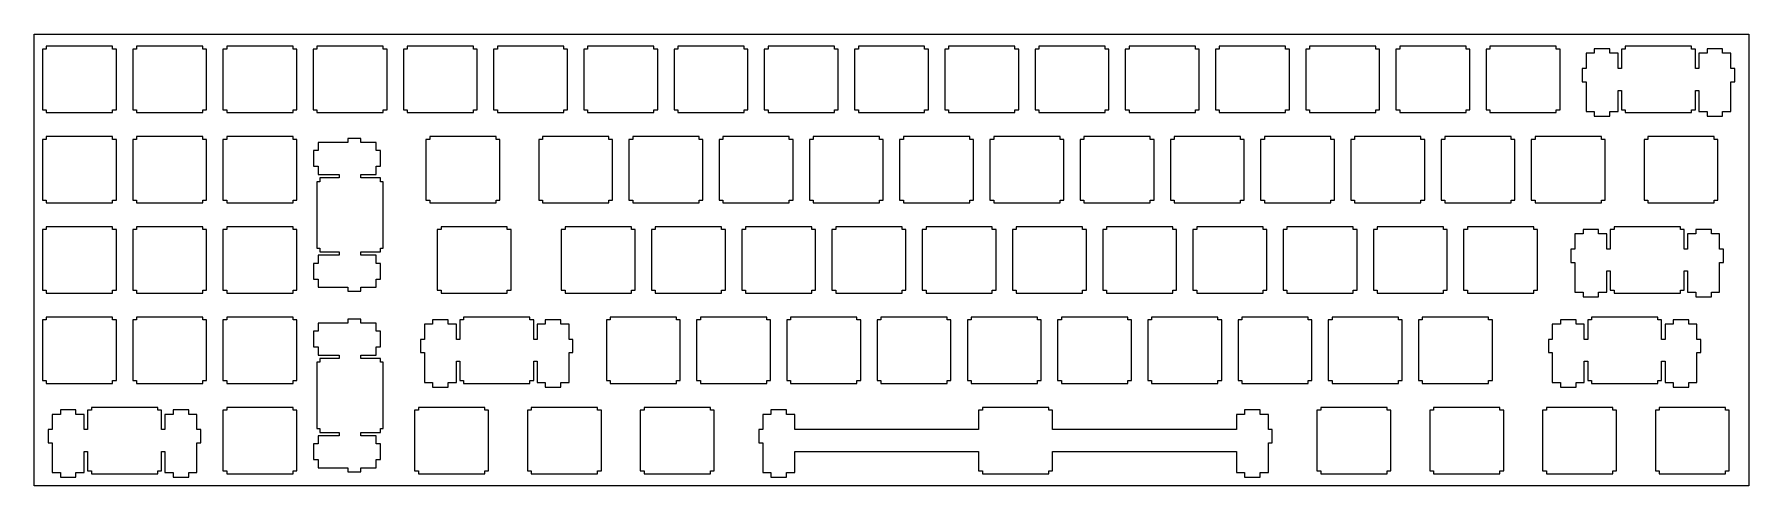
# Model space of a CAD drawing. Extents: x 0 to 362, y 0 to 96.
import ezdxf

# ---------------------------------------------------------------- set-up
doc = ezdxf.new("R2010")
doc.units = 0
doc.layers.get('0').update_dxf_attribs({"linetype": 'CONTINUOUS'})

msp = doc.modelspace()

# ---------------------------------------------------------------- linework, layer by layer
at = {"color": 0}
for p, q in [((0.09508, 95.5075), (362.045, 95.5075)), ((0.09508, 0.25769), (0.09508, 95.5075)), ((362.045, 95.5075), (362.045, 0.25769)), ((2.61965, 92.3837), (1.81901, 92.3837)), ((1.81901, 92.3837), (1.81901, 79.5831)), ((2.61965, 92.9831), (2.61965, 92.3837)), ((16.6192, 92.9831), (2.61965, 92.9831)), ((16.6192, 92.3837), (16.6192, 92.9831)), ((17.4198, 92.3837), (16.6192, 92.3837)), ((17.4198, 79.5831), (17.4198, 92.3837)), ((21.6697, 92.3837), (20.869, 92.3837)), ((20.869, 92.3837), (20.869, 79.5831)), ((21.6697, 92.9831), (21.6697, 92.3837)), ((35.669, 92.9831), (21.6697, 92.9831)), ((35.669, 92.3837), (35.669, 92.9831)), ((36.4698, 92.3837), (35.669, 92.3837)), ((36.4698, 79.5831), (36.4698, 92.3837)), ((40.7197, 92.3837), (39.9189, 92.3837)), ((39.9189, 92.3837), (39.9189, 79.5831)), ((40.7197, 92.9831), (40.7197, 92.3837)), ((54.719, 92.9831), (40.7197, 92.9831)), ((54.719, 92.3837), (54.719, 92.9831)), ((55.5198, 92.3837), (54.719, 92.3837)), ((55.5198, 79.5831), (55.5198, 92.3837)), ((59.7697, 92.3837), (58.9689, 92.3837)), ((58.9689, 92.3837), (58.9689, 79.5831)), ((59.7697, 92.9831), (59.7697, 92.3837)), ((73.769, 92.9831), (59.7697, 92.9831)), ((73.769, 92.3837), (73.769, 92.9831)), ((74.5698, 92.3837), (73.769, 92.3837)), ((74.5698, 79.5831), (74.5698, 92.3837)), ((78.8197, 92.3837), (78.0189, 92.3837)), ((78.0189, 92.3837), (78.0189, 79.5831)), ((78.8197, 92.9831), (78.8197, 92.3837)), ((92.819, 92.9831), (78.8197, 92.9831)), ((92.819, 92.3837), (92.819, 92.9831)), ((93.6184, 92.3837), (92.819, 92.3837)), ((93.6184, 79.5831), (93.6184, 92.3837)), ((97.8683, 92.3837), (97.0689, 92.3837)), ((97.0689, 92.3837), (97.0689, 79.5831)), ((97.8683, 92.9831), (97.8683, 92.3837)), ((111.869, 92.9831), (97.8683, 92.9831)), ((111.869, 92.3837), (111.869, 92.9831)), ((112.668, 92.3837), (111.869, 92.3837)), ((112.668, 79.5831), (112.668, 92.3837)), ((116.918, 92.3837), (116.119, 92.3837)), ((116.119, 92.3837), (116.119, 79.5831)), ((116.918, 92.9831), (116.918, 92.3837)), ((130.919, 92.9831), (116.918, 92.9831)), ((130.919, 92.3837), (130.919, 92.9831)), ((131.72, 92.3837), (130.919, 92.3837)), ((131.72, 79.5831), (131.72, 92.3837)), ((135.97, 92.3837), (135.169, 92.3837)), ((135.169, 92.3837), (135.169, 79.5831)), ((135.97, 92.9831), (135.97, 92.3837)), ((149.969, 92.9831), (135.97, 92.9831)), ((149.969, 92.3837), (149.969, 92.9831)), ((150.77, 92.3837), (149.969, 92.3837)), ((150.77, 79.5831), (150.77, 92.3837)), ((155.02, 92.3837), (154.219, 92.3837)), ((154.219, 92.3837), (154.219, 79.5831)), ((155.02, 92.9831), (155.02, 92.3837)), ((169.019, 92.9831), (155.02, 92.9831)), ((169.019, 92.3837), (169.019, 92.9831)), ((169.82, 92.3837), (169.019, 92.3837)), ((169.82, 79.5831), (169.82, 92.3837)), ((174.07, 92.3837), (173.269, 92.3837)), ((173.269, 92.3837), (173.269, 79.5831)), ((174.07, 92.9831), (174.07, 92.3837)), ((188.069, 92.9831), (174.07, 92.9831)), ((188.069, 92.3837), (188.069, 92.9831)), ((188.87, 92.3837), (188.069, 92.3837)), ((188.87, 79.5831), (188.87, 92.3837)), ((193.12, 92.3837), (192.319, 92.3837)), ((192.319, 92.3837), (192.319, 79.5831)), ((193.12, 92.9831), (193.12, 92.3837)), ((207.119, 92.9831), (193.12, 92.9831)), ((207.119, 92.3837), (207.119, 92.9831)), ((207.92, 92.3837), (207.119, 92.3837)), ((207.92, 79.5831), (207.92, 92.3837)), ((212.17, 92.3837), (211.369, 92.3837)), ((211.369, 92.3837), (211.369, 79.5831)), ((212.17, 92.9831), (212.17, 92.3837)), ((226.169, 92.9831), (212.17, 92.9831)), ((226.169, 92.3837), (226.169, 92.9831)), ((226.97, 92.3837), (226.169, 92.3837)), ((226.97, 79.5831), (226.97, 92.3837)), ((231.22, 92.3837), (230.419, 92.3837)), ((230.419, 92.3837), (230.419, 79.5831)), ((231.22, 92.9831), (231.22, 92.3837)), ((245.219, 92.9831), (231.22, 92.9831)), ((245.219, 92.3837), (245.219, 92.9831)), ((246.02, 92.3837), (245.219, 92.3837)), ((246.02, 79.5831), (246.02, 92.3837)), ((250.27, 92.3837), (249.469, 92.3837)), ((249.469, 92.3837), (249.469, 79.5831)), ((250.27, 92.9831), (250.27, 92.3837)), ((264.269, 92.9831), (250.27, 92.9831)), ((264.269, 92.3837), (264.269, 92.9831)), ((265.07, 92.3837), (264.269, 92.3837)), ((265.07, 79.5831), (265.07, 92.3837)), ((269.32, 92.3837), (268.519, 92.3837)), ((268.519, 92.3837), (268.519, 79.5831)), ((269.32, 92.9831), (269.32, 92.3837)), ((283.319, 92.9831), (269.32, 92.9831)), ((283.319, 92.3837), (283.319, 92.9831)), ((284.12, 92.3837), (283.319, 92.3837)), ((284.12, 79.5831), (284.12, 92.3837)), ((288.37, 92.3837), (287.569, 92.3837)), ((287.569, 92.3837), (287.569, 79.5831)), ((288.37, 92.9831), (288.37, 92.3837)), ((302.369, 92.9831), (288.37, 92.9831)), ((302.369, 92.3837), (302.369, 92.9831)), ((303.17, 92.3837), (302.369, 92.3837)), ((303.17, 79.5831), (303.17, 92.3837)), ((307.42, 92.3837), (306.619, 92.3837)), ((306.619, 92.3837), (306.619, 79.5831)), ((307.42, 92.9831), (307.42, 92.3837)), ((321.419, 92.9831), (307.42, 92.9831)), ((321.419, 92.3837), (321.419, 92.9831)), ((322.22, 92.3837), (321.419, 92.3837)), ((322.22, 79.5831), (322.22, 92.3837)), ((329.445, 91.5127), (327.72, 91.5127)), ((327.72, 91.5127), (327.72, 88.2826)), ((332.744, 92.4348), (329.445, 92.4348)), ((329.445, 92.4348), (329.445, 91.5127)), ((332.744, 91.5127), (332.744, 92.4348)), ((334.469, 91.5127), (332.744, 91.5127)), ((334.469, 88.2826), (334.469, 91.5127)), ((335.995, 92.3837), (335.194, 92.3837)), ((335.194, 92.3837), (335.194, 88.2826)), ((335.995, 92.9831), (335.995, 92.3837)), ((349.994, 92.9831), (335.995, 92.9831)), ((349.994, 92.3837), (349.994, 92.9831)), ((350.795, 92.3837), (349.994, 92.3837)), ((350.795, 88.2826), (350.795, 92.3837)), ((353.243, 91.5127), (351.52, 91.5127)), ((351.52, 91.5127), (351.52, 88.2826)), ((356.545, 92.4348), (353.243, 92.4348)), ((353.243, 92.4348), (353.243, 91.5127)), ((356.545, 91.5127), (356.545, 92.4348)), ((358.271, 91.5127), (356.545, 91.5127)), ((358.271, 88.2826), (358.271, 91.5127)), ((327.72, 88.2826), (326.894, 88.2826)), ((326.894, 88.2826), (326.894, 85.4837)), ((335.194, 88.2826), (334.469, 88.2826)), ((351.52, 88.2826), (350.795, 88.2826)), ((359.096, 88.2826), (358.271, 88.2826)), ((359.096, 85.4837), (359.096, 88.2826)), ((326.894, 85.4837), (327.72, 85.4837)), ((327.72, 85.4837), (327.72, 79.2138)), ((334.469, 79.2138), (334.469, 83.6828)), ((334.469, 83.6828), (335.194, 83.6828)), ((335.194, 83.6828), (335.194, 79.5831)), ((350.795, 79.5831), (350.795, 83.6828)), ((350.795, 83.6828), (351.52, 83.6828)), ((351.52, 83.6828), (351.52, 79.2138)), ((358.271, 79.2138), (358.271, 85.4837)), ((358.271, 85.4837), (359.096, 85.4837)), ((1.81901, 79.5831), (2.61965, 79.5831)), ((2.61965, 79.5831), (2.61965, 78.9838)), ((2.61965, 78.9838), (16.6192, 78.9838)), ((16.6192, 78.9838), (16.6192, 79.5831)), ((16.6192, 79.5831), (17.4198, 79.5831)), ((20.869, 79.5831), (21.6697, 79.5831)), ((21.6697, 79.5831), (21.6697, 78.9838)), ((21.6697, 78.9838), (35.669, 78.9838)), ((35.669, 78.9838), (35.669, 79.5831)), ((35.669, 79.5831), (36.4698, 79.5831)), ((39.9189, 79.5831), (40.7197, 79.5831)), ((40.7197, 79.5831), (40.7197, 78.9838)), ((40.7197, 78.9838), (54.719, 78.9838)), ((54.719, 78.9838), (54.719, 79.5831)), ((54.719, 79.5831), (55.5198, 79.5831)), ((58.9689, 79.5831), (59.7697, 79.5831)), ((59.7697, 79.5831), (59.7697, 78.9838)), ((59.7697, 78.9838), (73.769, 78.9838)), ((73.769, 78.9838), (73.769, 79.5831)), ((73.769, 79.5831), (74.5698, 79.5831)), ((78.0189, 79.5831), (78.8197, 79.5831)), ((78.8197, 79.5831), (78.8197, 78.9838)), ((78.8197, 78.9838), (92.819, 78.9838)), ((92.819, 78.9838), (92.819, 79.5831)), ((92.819, 79.5831), (93.6184, 79.5831)), ((97.0689, 79.5831), (97.8683, 79.5831)), ((97.8683, 79.5831), (97.8683, 78.9838)), ((97.8683, 78.9838), (111.869, 78.9838)), ((111.869, 78.9838), (111.869, 79.5831)), ((111.869, 79.5831), (112.668, 79.5831)), ((116.119, 79.5831), (116.918, 79.5831)), ((116.918, 79.5831), (116.918, 78.9838)), ((116.918, 78.9838), (130.919, 78.9838)), ((130.919, 78.9838), (130.919, 79.5831)), ((130.919, 79.5831), (131.72, 79.5831)), ((135.169, 79.5831), (135.97, 79.5831)), ((135.97, 79.5831), (135.97, 78.9838)), ((135.97, 78.9838), (149.969, 78.9838)), ((149.969, 78.9838), (149.969, 79.5831)), ((149.969, 79.5831), (150.77, 79.5831)), ((154.219, 79.5831), (155.02, 79.5831)), ((155.02, 79.5831), (155.02, 78.9838)), ((155.02, 78.9838), (169.019, 78.9838)), ((169.019, 78.9838), (169.019, 79.5831)), ((169.019, 79.5831), (169.82, 79.5831)), ((173.269, 79.5831), (174.07, 79.5831)), ((174.07, 79.5831), (174.07, 78.9838)), ((174.07, 78.9838), (188.069, 78.9838)), ((188.069, 78.9838), (188.069, 79.5831)), ((188.069, 79.5831), (188.87, 79.5831)), ((192.319, 79.5831), (193.12, 79.5831)), ((193.12, 79.5831), (193.12, 78.9838)), ((193.12, 78.9838), (207.119, 78.9838)), ((207.119, 78.9838), (207.119, 79.5831)), ((207.119, 79.5831), (207.92, 79.5831)), ((211.369, 79.5831), (212.17, 79.5831)), ((212.17, 79.5831), (212.17, 78.9838)), ((212.17, 78.9838), (226.169, 78.9838)), ((226.169, 78.9838), (226.169, 79.5831)), ((226.169, 79.5831), (226.97, 79.5831)), ((230.419, 79.5831), (231.22, 79.5831)), ((231.22, 79.5831), (231.22, 78.9838)), ((231.22, 78.9838), (245.219, 78.9838)), ((245.219, 78.9838), (245.219, 79.5831)), ((245.219, 79.5831), (246.02, 79.5831)), ((249.469, 79.5831), (250.27, 79.5831)), ((250.27, 79.5831), (250.27, 78.9838)), ((250.27, 78.9838), (264.269, 78.9838)), ((264.269, 78.9838), (264.269, 79.5831)), ((264.269, 79.5831), (265.07, 79.5831)), ((268.519, 79.5831), (269.32, 79.5831)), ((269.32, 79.5831), (269.32, 78.9838)), ((269.32, 78.9838), (283.319, 78.9838)), ((283.319, 78.9838), (283.319, 79.5831)), ((283.319, 79.5831), (284.12, 79.5831)), ((287.569, 79.5831), (288.37, 79.5831)), ((288.37, 79.5831), (288.37, 78.9838)), ((288.37, 78.9838), (302.369, 78.9838)), ((302.369, 78.9838), (302.369, 79.5831)), ((302.369, 79.5831), (303.17, 79.5831)), ((306.619, 79.5831), (307.42, 79.5831)), ((307.42, 79.5831), (307.42, 78.9838)), ((307.42, 78.9838), (321.419, 78.9838)), ((321.419, 78.9838), (321.419, 79.5831)), ((321.419, 79.5831), (322.22, 79.5831)), ((327.72, 79.2138), (329.445, 79.2138)), ((329.445, 79.2138), (329.445, 78.2327)), ((329.445, 78.2327), (332.744, 78.2327)), ((332.744, 78.2327), (332.744, 79.2138)), ((332.744, 79.2138), (334.469, 79.2138)), ((335.194, 79.5831), (335.995, 79.5831)), ((335.995, 79.5831), (335.995, 78.9838)), ((335.995, 78.9838), (349.994, 78.9838)), ((349.994, 78.9838), (349.994, 79.5831)), ((349.994, 79.5831), (350.795, 79.5831)), ((351.52, 79.2138), (353.243, 79.2138)), ((353.243, 79.2138), (353.243, 78.2327)), ((353.243, 78.2327), (356.545, 78.2327)), ((356.545, 78.2327), (356.545, 79.2138)), ((356.545, 79.2138), (358.271, 79.2138)), ((2.61965, 73.3337), (1.81901, 73.3337)), ((1.81901, 73.3337), (1.81901, 60.5331)), ((2.61965, 73.9331), (2.61965, 73.3337)), ((16.6192, 73.9331), (2.61965, 73.9331)), ((16.6192, 73.3337), (16.6192, 73.9331)), ((17.4198, 73.3337), (16.6192, 73.3337)), ((17.4198, 60.5331), (17.4198, 73.3337)), ((21.6697, 73.3337), (20.869, 73.3337)), ((20.869, 73.3337), (20.869, 60.5331)), ((21.6697, 73.9331), (21.6697, 73.3337)), ((35.669, 73.9331), (21.6697, 73.9331)), ((35.669, 73.3337), (35.669, 73.9331)), ((36.4698, 73.3337), (35.669, 73.3337)), ((36.4698, 60.5331), (36.4698, 73.3337)), ((40.7197, 73.3337), (39.9189, 73.3337)), ((39.9189, 73.3337), (39.9189, 60.5331)), ((40.7197, 73.9331), (40.7197, 73.3337)), ((54.719, 73.9331), (40.7197, 73.9331)), ((54.719, 73.3337), (54.719, 73.9331)), ((55.5198, 73.3337), (54.719, 73.3337)), ((55.5198, 60.5331), (55.5198, 73.3337)), ((66.27, 72.6832), (59.9997, 72.6832)), ((59.9997, 72.6832), (59.9997, 70.9581)), ((66.27, 73.5087), (66.27, 72.6832)), ((69.07, 73.5087), (66.27, 73.5087)), ((69.07, 72.6832), (69.07, 73.5087)), ((72.3, 72.6832), (69.07, 72.6832)), ((72.3, 70.9581), (72.3, 72.6832)), ((83.5822, 73.3337), (82.7814, 73.3337)), ((82.7814, 73.3337), (82.7814, 60.5331)), ((83.5822, 73.9331), (83.5822, 73.3337)), ((97.5815, 73.9331), (83.5822, 73.9331)), ((97.5815, 73.3337), (97.5815, 73.9331)), ((98.3809, 73.3337), (97.5815, 73.3337)), ((98.3809, 60.5331), (98.3809, 73.3337)), ((107.395, 73.3337), (106.594, 73.3337)), ((106.594, 73.3337), (106.594, 60.5331)), ((107.395, 73.9331), (107.395, 73.3337)), ((121.394, 73.9331), (107.395, 73.9331)), ((121.394, 73.3337), (121.394, 73.9331)), ((122.195, 73.3337), (121.394, 73.3337)), ((122.195, 60.5331), (122.195, 73.3337)), ((126.445, 73.3337), (125.644, 73.3337)), ((125.644, 73.3337), (125.644, 60.5331)), ((126.445, 73.9331), (126.445, 73.3337)), ((140.444, 73.9331), (126.445, 73.9331)), ((140.444, 73.3337), (140.444, 73.9331)), ((141.245, 73.3337), (140.444, 73.3337)), ((141.245, 60.5331), (141.245, 73.3337)), ((145.495, 73.3337), (144.694, 73.3337)), ((144.694, 73.3337), (144.694, 60.5331)), ((145.495, 73.9331), (145.495, 73.3337)), ((159.494, 73.9331), (145.495, 73.9331)), ((159.494, 73.3337), (159.494, 73.9331)), ((160.295, 73.3337), (159.494, 73.3337)), ((160.295, 60.5331), (160.295, 73.3337)), ((164.545, 73.3337), (163.744, 73.3337)), ((163.744, 73.3337), (163.744, 60.5331)), ((164.545, 73.9331), (164.545, 73.3337)), ((178.544, 73.9331), (164.545, 73.9331)), ((178.544, 73.3337), (178.544, 73.9331)), ((179.345, 73.3337), (178.544, 73.3337)), ((179.345, 60.5331), (179.345, 73.3337)), ((183.595, 73.3337), (182.794, 73.3337)), ((182.794, 73.3337), (182.794, 60.5331)), ((183.595, 73.9331), (183.595, 73.3337)), ((197.594, 73.9331), (183.595, 73.9331)), ((197.594, 73.3337), (197.594, 73.9331)), ((198.395, 73.3337), (197.594, 73.3337)), ((198.395, 60.5331), (198.395, 73.3337)), ((202.645, 73.3337), (201.844, 73.3337)), ((201.844, 73.3337), (201.844, 60.5331)), ((202.645, 73.9331), (202.645, 73.3337)), ((216.644, 73.9331), (202.645, 73.9331)), ((216.644, 73.3337), (216.644, 73.9331)), ((217.445, 73.3337), (216.644, 73.3337)), ((217.445, 60.5331), (217.445, 73.3337)), ((221.695, 73.3337), (220.894, 73.3337)), ((220.894, 73.3337), (220.894, 60.5331)), ((221.695, 73.9331), (221.695, 73.3337)), ((235.694, 73.9331), (221.695, 73.9331)), ((235.694, 73.3337), (235.694, 73.9331)), ((236.495, 73.3337), (235.694, 73.3337)), ((236.495, 60.5331), (236.495, 73.3337)), ((240.745, 73.3337), (239.944, 73.3337)), ((239.944, 73.3337), (239.944, 60.5331)), ((240.745, 73.9331), (240.745, 73.3337)), ((254.744, 73.9331), (240.745, 73.9331)), ((254.744, 73.3337), (254.744, 73.9331)), ((255.545, 73.3337), (254.744, 73.3337)), ((255.545, 60.5331), (255.545, 73.3337)), ((259.795, 73.3337), (258.994, 73.3337)), ((258.994, 73.3337), (258.994, 60.5331)), ((259.795, 73.9331), (259.795, 73.3337)), ((273.794, 73.9331), (259.795, 73.9331)), ((273.794, 73.3337), (273.794, 73.9331)), ((274.595, 73.3337), (273.794, 73.3337)), ((274.595, 60.5331), (274.595, 73.3337)), ((278.845, 73.3337), (278.044, 73.3337)), ((278.044, 73.3337), (278.044, 60.5331)), ((278.845, 73.9331), (278.845, 73.3337)), ((292.844, 73.9331), (278.845, 73.9331)), ((292.844, 73.3337), (292.844, 73.9331)), ((293.645, 73.3337), (292.844, 73.3337)), ((293.645, 60.5331), (293.645, 73.3337)), ((297.895, 73.3337), (297.094, 73.3337)), ((297.094, 73.3337), (297.094, 60.5331)), ((297.895, 73.9331), (297.895, 73.3337)), ((311.894, 73.9331), (297.895, 73.9331)), ((311.894, 73.3337), (311.894, 73.9331)), ((312.695, 73.3337), (311.894, 73.3337)), ((312.695, 60.5331), (312.695, 73.3337)), ((316.945, 73.3337), (316.144, 73.3337)), ((316.144, 73.3337), (316.144, 60.5331)), ((316.945, 73.9331), (316.945, 73.3337)), ((330.944, 73.9331), (316.945, 73.9331)), ((330.944, 73.3337), (330.944, 73.9331)), ((331.745, 73.3337), (330.944, 73.3337)), ((331.745, 60.5331), (331.745, 73.3337)), ((340.757, 73.3337), (339.956, 73.3337)), ((339.956, 73.3337), (339.956, 60.5331)), ((340.757, 73.9331), (340.757, 73.3337)), ((354.757, 73.9331), (340.757, 73.9331)), ((354.757, 73.3337), (354.757, 73.9331)), ((355.558, 73.3337), (354.757, 73.3337)), ((355.558, 60.5331), (355.558, 73.3337)), ((59.9997, 70.9581), (59.0201, 70.9581)), ((59.0201, 70.9581), (59.0201, 67.6589)), ((73.2194, 70.9581), (72.3, 70.9581)), ((73.2194, 67.6589), (73.2194, 70.9581)), ((59.0201, 67.6589), (59.9997, 67.6589)), ((59.9997, 67.6589), (59.9997, 65.9335)), ((59.9997, 65.9335), (64.4701, 65.9335)), ((64.4701, 65.2089), (60.3691, 65.2089)), ((60.3691, 65.2089), (60.3691, 64.4081)), ((64.4701, 65.9335), (64.4701, 65.2089)), ((69.07, 65.2089), (69.07, 65.9335)), ((69.07, 65.9335), (72.3, 65.9335)), ((73.1696, 65.2089), (69.07, 65.2089)), ((72.3, 65.9335), (72.3, 67.6589)), ((72.3, 67.6589), (73.2194, 67.6589)), ((73.1696, 64.4081), (73.1696, 65.2089)), ((60.3691, 64.4081), (59.7697, 64.4081)), ((59.7697, 64.4081), (59.7697, 50.4088)), ((73.769, 64.4081), (73.1696, 64.4081)), ((73.769, 50.4088), (73.769, 64.4081)), ((1.81901, 60.5331), (2.61965, 60.5331)), ((2.61965, 60.5331), (2.61965, 59.9338)), ((2.61965, 59.9338), (16.6192, 59.9338)), ((16.6192, 59.9338), (16.6192, 60.5331)), ((16.6192, 60.5331), (17.4198, 60.5331)), ((20.869, 60.5331), (21.6697, 60.5331)), ((21.6697, 60.5331), (21.6697, 59.9338)), ((21.6697, 59.9338), (35.669, 59.9338)), ((35.669, 59.9338), (35.669, 60.5331)), ((35.669, 60.5331), (36.4698, 60.5331)), ((39.9189, 60.5331), (40.7197, 60.5331)), ((40.7197, 60.5331), (40.7197, 59.9338)), ((40.7197, 59.9338), (54.719, 59.9338)), ((54.719, 59.9338), (54.719, 60.5331)), ((54.719, 60.5331), (55.5198, 60.5331)), ((82.7814, 60.5331), (83.5822, 60.5331)), ((83.5822, 60.5331), (83.5822, 59.9338)), ((83.5822, 59.9338), (97.5815, 59.9338)), ((97.5815, 59.9338), (97.5815, 60.5331)), ((97.5815, 60.5331), (98.3809, 60.5331)), ((106.594, 60.5331), (107.395, 60.5331)), ((107.395, 60.5331), (107.395, 59.9338)), ((107.395, 59.9338), (121.394, 59.9338)), ((121.394, 59.9338), (121.394, 60.5331)), ((121.394, 60.5331), (122.195, 60.5331)), ((125.644, 60.5331), (126.445, 60.5331)), ((126.445, 60.5331), (126.445, 59.9338)), ((126.445, 59.9338), (140.444, 59.9338)), ((140.444, 59.9338), (140.444, 60.5331)), ((140.444, 60.5331), (141.245, 60.5331)), ((144.694, 60.5331), (145.495, 60.5331)), ((145.495, 60.5331), (145.495, 59.9338)), ((145.495, 59.9338), (159.494, 59.9338)), ((159.494, 59.9338), (159.494, 60.5331)), ((159.494, 60.5331), (160.295, 60.5331)), ((163.744, 60.5331), (164.545, 60.5331)), ((164.545, 60.5331), (164.545, 59.9338)), ((164.545, 59.9338), (178.544, 59.9338)), ((178.544, 59.9338), (178.544, 60.5331)), ((178.544, 60.5331), (179.345, 60.5331)), ((182.794, 60.5331), (183.595, 60.5331)), ((183.595, 60.5331), (183.595, 59.9338)), ((183.595, 59.9338), (197.594, 59.9338)), ((197.594, 59.9338), (197.594, 60.5331)), ((197.594, 60.5331), (198.395, 60.5331)), ((201.844, 60.5331), (202.645, 60.5331)), ((202.645, 60.5331), (202.645, 59.9338)), ((202.645, 59.9338), (216.644, 59.9338)), ((216.644, 59.9338), (216.644, 60.5331)), ((216.644, 60.5331), (217.445, 60.5331)), ((220.894, 60.5331), (221.695, 60.5331)), ((221.695, 60.5331), (221.695, 59.9338)), ((221.695, 59.9338), (235.694, 59.9338)), ((235.694, 59.9338), (235.694, 60.5331)), ((235.694, 60.5331), (236.495, 60.5331)), ((239.944, 60.5331), (240.745, 60.5331)), ((240.745, 60.5331), (240.745, 59.9338)), ((240.745, 59.9338), (254.744, 59.9338)), ((254.744, 59.9338), (254.744, 60.5331)), ((254.744, 60.5331), (255.545, 60.5331)), ((258.994, 60.5331), (259.795, 60.5331)), ((259.795, 60.5331), (259.795, 59.9338)), ((259.795, 59.9338), (273.794, 59.9338)), ((273.794, 59.9338), (273.794, 60.5331)), ((273.794, 60.5331), (274.595, 60.5331)), ((278.044, 60.5331), (278.845, 60.5331)), ((278.845, 60.5331), (278.845, 59.9338)), ((278.845, 59.9338), (292.844, 59.9338)), ((292.844, 59.9338), (292.844, 60.5331)), ((292.844, 60.5331), (293.645, 60.5331)), ((297.094, 60.5331), (297.895, 60.5331)), ((297.895, 60.5331), (297.895, 59.9338)), ((297.895, 59.9338), (311.894, 59.9338)), ((311.894, 59.9338), (311.894, 60.5331)), ((311.894, 60.5331), (312.695, 60.5331)), ((316.144, 60.5331), (316.945, 60.5331)), ((316.945, 60.5331), (316.945, 59.9338)), ((316.945, 59.9338), (330.944, 59.9338)), ((330.944, 59.9338), (330.944, 60.5331)), ((330.944, 60.5331), (331.745, 60.5331)), ((339.956, 60.5331), (340.757, 60.5331)), ((340.757, 60.5331), (340.757, 59.9338)), ((340.757, 59.9338), (354.757, 59.9338)), ((354.757, 59.9338), (354.757, 60.5331)), ((354.757, 60.5331), (355.558, 60.5331)), ((2.61965, 54.8831), (2.61965, 54.2837)), ((16.6192, 54.8831), (2.61965, 54.8831)), ((16.6192, 54.2837), (16.6192, 54.8831)), ((21.6697, 54.8831), (21.6697, 54.2837)), ((35.669, 54.8831), (21.6697, 54.8831)), ((35.669, 54.2837), (35.669, 54.8831)), ((40.7197, 54.8831), (40.7197, 54.2837)), ((54.719, 54.8831), (40.7197, 54.8831)), ((54.719, 54.2837), (54.719, 54.8831)), ((85.9621, 54.8831), (85.9621, 54.2837)), ((99.9628, 54.8831), (85.9621, 54.8831)), ((99.9628, 54.2837), (99.9628, 54.8831)), ((112.157, 54.8831), (112.157, 54.2837)), ((126.157, 54.8831), (112.157, 54.8831)), ((126.157, 54.2837), (126.157, 54.8831)), ((131.207, 54.8831), (131.207, 54.2837)), ((145.207, 54.8831), (131.207, 54.8831)), ((145.207, 54.2837), (145.207, 54.8831)), ((150.257, 54.8831), (150.257, 54.2837)), ((164.257, 54.8831), (150.257, 54.8831)), ((164.257, 54.2837), (164.257, 54.8831)), ((169.307, 54.8831), (169.307, 54.2837)), ((183.307, 54.8831), (169.307, 54.8831)), ((183.307, 54.2837), (183.307, 54.8831)), ((188.357, 54.8831), (188.357, 54.2837)), ((202.357, 54.8831), (188.357, 54.8831)), ((202.357, 54.2837), (202.357, 54.8831)), ((207.407, 54.8831), (207.407, 54.2837)), ((221.407, 54.8831), (207.407, 54.8831)), ((221.407, 54.2837), (221.407, 54.8831)), ((226.457, 54.8831), (226.457, 54.2837)), ((240.457, 54.8831), (226.457, 54.8831)), ((240.457, 54.2837), (240.457, 54.8831)), ((245.507, 54.8831), (245.507, 54.2837)), ((259.507, 54.8831), (245.507, 54.8831)), ((259.507, 54.2837), (259.507, 54.8831)), ((264.557, 54.8831), (264.557, 54.2837)), ((278.557, 54.8831), (264.557, 54.8831)), ((278.557, 54.2837), (278.557, 54.8831)), ((283.607, 54.8831), (283.607, 54.2837)), ((297.607, 54.8831), (283.607, 54.8831)), ((297.607, 54.2837), (297.607, 54.8831)), ((302.657, 54.8831), (302.657, 54.2837)), ((316.657, 54.8831), (302.657, 54.8831)), ((316.657, 54.2837), (316.657, 54.8831)), ((330.363, 54.3334), (327.062, 54.3334)), ((327.062, 54.3334), (327.062, 53.4127)), ((330.363, 53.4127), (330.363, 54.3334)), ((333.612, 54.8831), (333.612, 54.2837)), ((347.613, 54.8831), (333.612, 54.8831)), ((347.613, 54.2837), (347.613, 54.8831)), ((354.164, 54.3334), (350.862, 54.3334)), ((350.862, 54.3334), (350.862, 53.4127)), ((354.164, 53.4127), (354.164, 54.3334)), ((2.61965, 54.2837), (1.81901, 54.2837)), ((1.81901, 54.2837), (1.81901, 41.4831)), ((17.4198, 54.2837), (16.6192, 54.2837)), ((17.4198, 41.4831), (17.4198, 54.2837)), ((21.6697, 54.2837), (20.869, 54.2837)), ((20.869, 54.2837), (20.869, 41.4831)), ((36.4698, 54.2837), (35.669, 54.2837)), ((36.4698, 41.4831), (36.4698, 54.2837)), ((40.7197, 54.2837), (39.9189, 54.2837)), ((39.9189, 54.2837), (39.9189, 41.4831)), ((55.5198, 54.2837), (54.719, 54.2837)), ((55.5198, 41.4831), (55.5198, 54.2837)), ((85.9621, 54.2837), (85.1627, 54.2837)), ((85.1627, 54.2837), (85.1627, 41.4831)), ((100.762, 54.2837), (99.9628, 54.2837)), ((100.762, 41.4831), (100.762, 54.2837)), ((112.157, 54.2837), (111.356, 54.2837)), ((111.356, 54.2837), (111.356, 41.4831)), ((126.956, 54.2837), (126.157, 54.2837)), ((126.956, 41.4831), (126.956, 54.2837)), ((131.207, 54.2837), (130.406, 54.2837)), ((130.406, 54.2837), (130.406, 41.4831)), ((146.006, 54.2837), (145.207, 54.2837)), ((146.006, 41.4831), (146.006, 54.2837)), ((150.257, 54.2837), (149.456, 54.2837)), ((149.456, 54.2837), (149.456, 41.4831)), ((165.056, 54.2837), (164.257, 54.2837)), ((165.056, 41.4831), (165.056, 54.2837)), ((169.307, 54.2837), (168.506, 54.2837)), ((168.506, 54.2837), (168.506, 41.4831)), ((184.106, 54.2837), (183.307, 54.2837)), ((184.106, 41.4831), (184.106, 54.2837)), ((188.357, 54.2837), (187.556, 54.2837)), ((187.556, 54.2837), (187.556, 41.4831)), ((203.156, 54.2837), (202.357, 54.2837)), ((203.156, 41.4831), (203.156, 54.2837)), ((207.407, 54.2837), (206.606, 54.2837)), ((206.606, 54.2837), (206.606, 41.4831)), ((222.206, 54.2837), (221.407, 54.2837)), ((222.206, 41.4831), (222.206, 54.2837)), ((226.457, 54.2837), (225.656, 54.2837)), ((225.656, 54.2837), (225.656, 41.4831)), ((241.256, 54.2837), (240.457, 54.2837)), ((241.256, 41.4831), (241.256, 54.2837)), ((245.507, 54.2837), (244.706, 54.2837)), ((244.706, 54.2837), (244.706, 41.4831)), ((260.306, 54.2837), (259.507, 54.2837)), ((260.306, 41.4831), (260.306, 54.2837)), ((264.557, 54.2837), (263.756, 54.2837)), ((263.756, 54.2837), (263.756, 41.4831)), ((279.356, 54.2837), (278.557, 54.2837)), ((279.356, 41.4831), (279.356, 54.2837)), ((283.607, 54.2837), (282.806, 54.2837)), ((282.806, 54.2837), (282.806, 41.4831)), ((298.406, 54.2837), (297.607, 54.2837)), ((298.406, 41.4831), (298.406, 54.2837)), ((302.657, 54.2837), (301.856, 54.2837)), ((301.856, 54.2837), (301.856, 41.4831)), ((317.456, 54.2837), (316.657, 54.2837)), ((317.456, 41.4831), (317.456, 54.2837)), ((327.062, 53.4127), (325.337, 53.4127)), ((325.337, 53.4127), (325.337, 50.1826)), ((332.088, 53.4127), (330.363, 53.4127)), ((332.088, 50.1826), (332.088, 53.4127)), ((333.612, 54.2837), (332.813, 54.2837)), ((332.813, 54.2837), (332.813, 50.1826)), ((348.412, 54.2837), (347.613, 54.2837)), ((348.412, 50.1826), (348.412, 54.2837)), ((350.862, 53.4127), (349.137, 53.4127)), ((349.137, 53.4127), (349.137, 50.1826)), ((355.889, 53.4127), (354.164, 53.4127)), ((355.889, 50.1826), (355.889, 53.4127)), ((59.9997, 47.1579), (59.0201, 47.1579)), ((59.0201, 47.1579), (59.0201, 43.8587)), ((59.7697, 50.4088), (60.3691, 50.4088)), ((64.4701, 48.883), (59.9997, 48.883)), ((59.9997, 48.883), (59.9997, 47.1579)), ((60.3691, 50.4088), (60.3691, 49.608)), ((60.3691, 49.608), (64.4701, 49.608)), ((64.4701, 49.608), (64.4701, 48.883)), ((69.07, 48.883), (69.07, 49.608)), ((69.07, 49.608), (73.1696, 49.608)), ((72.3, 48.883), (69.07, 48.883)), ((72.3, 47.1579), (72.3, 48.883)), ((73.2194, 47.1579), (72.3, 47.1579)), ((73.1696, 49.608), (73.1696, 50.4088)), ((73.1696, 50.4088), (73.769, 50.4088)), ((73.2194, 43.8587), (73.2194, 47.1579)), ((325.337, 50.1826), (324.513, 50.1826)), ((324.513, 50.1826), (324.513, 47.3837)), ((324.513, 47.3837), (325.337, 47.3837)), ((325.337, 47.3837), (325.337, 41.1138)), ((332.813, 50.1826), (332.088, 50.1826)), ((349.137, 50.1826), (348.412, 50.1826)), ((356.711, 50.1826), (355.889, 50.1826)), ((355.889, 41.1138), (355.889, 47.3837)), ((355.889, 47.3837), (356.711, 47.3837)), ((356.711, 47.3837), (356.711, 50.1826)), ((59.0201, 43.8587), (59.9997, 43.8587)), ((59.9997, 43.8587), (59.9997, 42.1337)), ((72.3, 42.1337), (72.3, 43.8587)), ((72.3, 43.8587), (73.2194, 43.8587)), ((332.088, 41.1138), (332.088, 45.5828)), ((332.088, 45.5828), (332.813, 45.5828)), ((332.813, 45.5828), (332.813, 41.4831)), ((348.412, 41.4831), (348.412, 45.5828)), ((348.412, 45.5828), (349.137, 45.5828)), ((349.137, 45.5828), (349.137, 41.1138)), ((1.81901, 41.4831), (2.61965, 41.4831)), ((2.61965, 41.4831), (2.61965, 40.8838)), ((2.61965, 40.8838), (16.6192, 40.8838)), ((16.6192, 40.8838), (16.6192, 41.4831)), ((16.6192, 41.4831), (17.4198, 41.4831)), ((20.869, 41.4831), (21.6697, 41.4831)), ((21.6697, 41.4831), (21.6697, 40.8838)), ((21.6697, 40.8838), (35.669, 40.8838)), ((35.669, 40.8838), (35.669, 41.4831)), ((35.669, 41.4831), (36.4698, 41.4831)), ((39.9189, 41.4831), (40.7197, 41.4831)), ((40.7197, 41.4831), (40.7197, 40.8838)), ((40.7197, 40.8838), (54.719, 40.8838)), ((54.719, 40.8838), (54.719, 41.4831)), ((54.719, 41.4831), (55.5198, 41.4831)), ((59.9997, 42.1337), (66.27, 42.1337)), ((66.27, 42.1337), (66.27, 41.3082)), ((66.27, 41.3082), (69.07, 41.3082)), ((69.07, 41.3082), (69.07, 42.1337)), ((69.07, 42.1337), (72.3, 42.1337)), ((85.1627, 41.4831), (85.9621, 41.4831)), ((85.9621, 41.4831), (85.9621, 40.8838)), ((85.9621, 40.8838), (99.9628, 40.8838)), ((99.9628, 40.8838), (99.9628, 41.4831)), ((99.9628, 41.4831), (100.762, 41.4831)), ((111.356, 41.4831), (112.157, 41.4831)), ((112.157, 41.4831), (112.157, 40.8838)), ((112.157, 40.8838), (126.157, 40.8838)), ((126.157, 40.8838), (126.157, 41.4831)), ((126.157, 41.4831), (126.956, 41.4831)), ((130.406, 41.4831), (131.207, 41.4831)), ((131.207, 41.4831), (131.207, 40.8838)), ((131.207, 40.8838), (145.207, 40.8838)), ((145.207, 40.8838), (145.207, 41.4831)), ((145.207, 41.4831), (146.006, 41.4831)), ((149.456, 41.4831), (150.257, 41.4831)), ((150.257, 41.4831), (150.257, 40.8838)), ((150.257, 40.8838), (164.257, 40.8838)), ((164.257, 40.8838), (164.257, 41.4831)), ((164.257, 41.4831), (165.056, 41.4831)), ((168.506, 41.4831), (169.307, 41.4831)), ((169.307, 41.4831), (169.307, 40.8838)), ((169.307, 40.8838), (183.307, 40.8838)), ((183.307, 40.8838), (183.307, 41.4831)), ((183.307, 41.4831), (184.106, 41.4831)), ((187.556, 41.4831), (188.357, 41.4831)), ((188.357, 41.4831), (188.357, 40.8838)), ((188.357, 40.8838), (202.357, 40.8838)), ((202.357, 40.8838), (202.357, 41.4831)), ((202.357, 41.4831), (203.156, 41.4831)), ((206.606, 41.4831), (207.407, 41.4831)), ((207.407, 41.4831), (207.407, 40.8838)), ((207.407, 40.8838), (221.407, 40.8838)), ((221.407, 40.8838), (221.407, 41.4831)), ((221.407, 41.4831), (222.206, 41.4831)), ((225.656, 41.4831), (226.457, 41.4831)), ((226.457, 41.4831), (226.457, 40.8838)), ((226.457, 40.8838), (240.457, 40.8838)), ((240.457, 40.8838), (240.457, 41.4831)), ((240.457, 41.4831), (241.256, 41.4831)), ((244.706, 41.4831), (245.507, 41.4831)), ((245.507, 41.4831), (245.507, 40.8838)), ((245.507, 40.8838), (259.507, 40.8838)), ((259.507, 40.8838), (259.507, 41.4831)), ((259.507, 41.4831), (260.306, 41.4831)), ((263.756, 41.4831), (264.557, 41.4831)), ((264.557, 41.4831), (264.557, 40.8838)), ((264.557, 40.8838), (278.557, 40.8838)), ((278.557, 40.8838), (278.557, 41.4831)), ((278.557, 41.4831), (279.356, 41.4831)), ((282.806, 41.4831), (283.607, 41.4831)), ((283.607, 41.4831), (283.607, 40.8838)), ((283.607, 40.8838), (297.607, 40.8838)), ((297.607, 40.8838), (297.607, 41.4831)), ((297.607, 41.4831), (298.406, 41.4831)), ((301.856, 41.4831), (302.657, 41.4831)), ((302.657, 41.4831), (302.657, 40.8838)), ((302.657, 40.8838), (316.657, 40.8838)), ((316.657, 40.8838), (316.657, 41.4831)), ((316.657, 41.4831), (317.456, 41.4831)), ((325.337, 41.1138), (327.062, 41.1138)), ((327.062, 41.1138), (327.062, 40.1327)), ((327.062, 40.1327), (330.363, 40.1327)), ((330.363, 40.1327), (330.363, 41.1138)), ((330.363, 41.1138), (332.088, 41.1138)), ((332.813, 41.4831), (333.612, 41.4831)), ((333.612, 41.4831), (333.612, 40.8838)), ((333.612, 40.8838), (347.613, 40.8838)), ((347.613, 40.8838), (347.613, 41.4831)), ((347.613, 41.4831), (348.412, 41.4831)), ((349.137, 41.1138), (350.862, 41.1138)), ((350.862, 41.1138), (350.862, 40.1327)), ((350.862, 40.1327), (354.164, 40.1327)), ((354.164, 40.1327), (354.164, 41.1138)), ((354.164, 41.1138), (355.889, 41.1138)), ((2.61965, 35.2337), (1.81901, 35.2337)), ((1.81901, 35.2337), (1.81901, 22.4331)), ((2.61965, 35.833), (2.61965, 35.2337)), ((16.6192, 35.833), (2.61965, 35.833)), ((16.6192, 35.2337), (16.6192, 35.833)), ((17.4198, 35.2337), (16.6192, 35.2337)), ((17.4198, 22.4331), (17.4198, 35.2337)), ((21.6697, 35.2337), (20.869, 35.2337)), ((20.869, 35.2337), (20.869, 22.4331)), ((21.6697, 35.833), (21.6697, 35.2337)), ((35.669, 35.833), (21.6697, 35.833)), ((35.669, 35.2337), (35.669, 35.833)), ((36.4698, 35.2337), (35.669, 35.2337)), ((36.4698, 22.4331), (36.4698, 35.2337)), ((40.7197, 35.2337), (39.9189, 35.2337)), ((39.9189, 35.2337), (39.9189, 22.4331)), ((40.7197, 35.833), (40.7197, 35.2337)), ((54.719, 35.833), (40.7197, 35.833)), ((54.719, 35.2337), (54.719, 35.833)), ((55.5198, 35.2337), (54.719, 35.2337)), ((55.5198, 22.4331), (55.5198, 35.2337)), ((59.9997, 32.8579), (59.0201, 32.8579)), ((59.0201, 32.8579), (59.0201, 29.5589)), ((66.27, 34.5833), (59.9997, 34.5833)), ((59.9997, 34.5833), (59.9997, 32.8579)), ((66.27, 35.4087), (66.27, 34.5833)), ((69.07, 35.4087), (66.27, 35.4087)), ((69.07, 34.5833), (69.07, 35.4087)), ((72.3, 34.5833), (69.07, 34.5833)), ((72.3, 32.8579), (72.3, 34.5833)), ((73.2194, 32.8579), (72.3, 32.8579)), ((73.2194, 29.5589), (73.2194, 32.8579)), ((84.176, 34.3628), (82.4509, 34.3628)), ((82.4509, 34.3628), (82.4509, 31.1326)), ((87.4751, 35.2848), (84.176, 35.2848)), ((84.176, 35.2848), (84.176, 34.3628)), ((87.4751, 34.3628), (87.4751, 35.2848)), ((89.2006, 34.3628), (87.4751, 34.3628)), ((89.2006, 31.1326), (89.2006, 34.3628)), ((90.726, 35.2337), (89.9252, 35.2337)), ((89.9252, 35.2337), (89.9252, 31.1326)), ((90.726, 35.833), (90.726, 35.2337)), ((104.725, 35.833), (90.726, 35.833)), ((104.725, 35.2337), (104.725, 35.833)), ((105.526, 35.2337), (104.725, 35.2337)), ((105.526, 31.1326), (105.526, 35.2337)), ((107.975, 34.3628), (106.251, 34.3628)), ((106.251, 34.3628), (106.251, 31.1326)), ((111.275, 35.2848), (107.975, 35.2848)), ((107.975, 35.2848), (107.975, 34.3628)), ((111.275, 34.3628), (111.275, 35.2848)), ((113, 34.3628), (111.275, 34.3628)), ((113, 31.1326), (113, 34.3628)), ((121.682, 35.2337), (120.881, 35.2337)), ((120.881, 35.2337), (120.881, 22.4331)), ((121.682, 35.833), (121.682, 35.2337)), ((135.682, 35.833), (121.682, 35.833)), ((135.682, 35.2337), (135.682, 35.833)), ((136.481, 35.2337), (135.682, 35.2337)), ((136.481, 22.4331), (136.481, 35.2337)), ((140.732, 35.2337), (139.931, 35.2337)), ((139.931, 35.2337), (139.931, 22.4331)), ((140.732, 35.833), (140.732, 35.2337)), ((154.732, 35.833), (140.732, 35.833)), ((154.732, 35.2337), (154.732, 35.833)), ((155.531, 35.2337), (154.732, 35.2337)), ((155.531, 22.4331), (155.531, 35.2337)), ((159.782, 35.2337), (158.981, 35.2337)), ((158.981, 35.2337), (158.981, 22.4331)), ((159.782, 35.833), (159.782, 35.2337)), ((173.782, 35.833), (159.782, 35.833)), ((173.782, 35.2337), (173.782, 35.833)), ((174.581, 35.2337), (173.782, 35.2337)), ((174.581, 22.4331), (174.581, 35.2337)), ((178.832, 35.2337), (178.031, 35.2337)), ((178.031, 35.2337), (178.031, 22.4331)), ((178.832, 35.833), (178.832, 35.2337)), ((192.832, 35.833), (178.832, 35.833)), ((192.832, 35.2337), (192.832, 35.833)), ((193.631, 35.2337), (192.832, 35.2337)), ((193.631, 22.4331), (193.631, 35.2337)), ((197.882, 35.2337), (197.081, 35.2337)), ((197.081, 35.2337), (197.081, 22.4331)), ((197.882, 35.833), (197.882, 35.2337)), ((211.882, 35.833), (197.882, 35.833)), ((211.882, 35.2337), (211.882, 35.833)), ((212.681, 35.2337), (211.882, 35.2337)), ((212.681, 22.4331), (212.681, 35.2337)), ((216.932, 35.2337), (216.131, 35.2337)), ((216.131, 35.2337), (216.131, 22.4331)), ((216.932, 35.833), (216.932, 35.2337)), ((230.932, 35.833), (216.932, 35.833)), ((230.932, 35.2337), (230.932, 35.833)), ((231.731, 35.2337), (230.932, 35.2337)), ((231.731, 22.4331), (231.731, 35.2337)), ((235.982, 35.2337), (235.181, 35.2337)), ((235.181, 35.2337), (235.181, 22.4331)), ((235.982, 35.833), (235.982, 35.2337)), ((249.982, 35.833), (235.982, 35.833)), ((249.982, 35.2337), (249.982, 35.833)), ((250.781, 35.2337), (249.982, 35.2337)), ((250.781, 22.4331), (250.781, 35.2337)), ((255.032, 35.2337), (254.231, 35.2337)), ((254.231, 35.2337), (254.231, 22.4331)), ((255.032, 35.833), (255.032, 35.2337)), ((269.032, 35.833), (255.032, 35.833)), ((269.032, 35.2337), (269.032, 35.833)), ((269.831, 35.2337), (269.032, 35.2337)), ((269.831, 22.4331), (269.831, 35.2337)), ((274.082, 35.2337), (273.281, 35.2337)), ((273.281, 35.2337), (273.281, 22.4331)), ((274.082, 35.833), (274.082, 35.2337)), ((288.082, 35.833), (274.082, 35.833)), ((288.082, 35.2337), (288.082, 35.833)), ((288.881, 35.2337), (288.082, 35.2337)), ((288.881, 22.4331), (288.881, 35.2337)), ((293.132, 35.2337), (292.331, 35.2337)), ((292.331, 35.2337), (292.331, 22.4331)), ((293.132, 35.833), (293.132, 35.2337)), ((307.132, 35.833), (293.132, 35.833)), ((307.132, 35.2337), (307.132, 35.833)), ((307.931, 35.2337), (307.132, 35.2337)), ((307.931, 22.4331), (307.931, 35.2337)), ((322.301, 34.3628), (320.576, 34.3628)), ((320.576, 34.3628), (320.576, 31.1326)), ((325.6, 35.2848), (322.301, 35.2848)), ((322.301, 35.2848), (322.301, 34.3628)), ((325.6, 34.3628), (325.6, 35.2848)), ((327.326, 34.3628), (325.6, 34.3628)), ((327.326, 31.1326), (327.326, 34.3628)), ((328.851, 35.2337), (328.05, 35.2337)), ((328.05, 35.2337), (328.05, 31.1326)), ((328.851, 35.833), (328.851, 35.2337)), ((342.85, 35.833), (328.851, 35.833)), ((342.85, 35.2337), (342.85, 35.833)), ((343.651, 35.2337), (342.85, 35.2337)), ((343.651, 31.1326), (343.651, 35.2337)), ((346.1, 34.3628), (344.376, 34.3628)), ((344.376, 34.3628), (344.376, 31.1326)), ((349.4, 35.2848), (346.1, 35.2848)), ((346.1, 35.2848), (346.1, 34.3628)), ((349.4, 34.3628), (349.4, 35.2848)), ((351.125, 34.3628), (349.4, 34.3628)), ((351.125, 31.1326), (351.125, 34.3628)), ((59.0201, 29.5589), (59.9997, 29.5589)), ((59.9997, 29.5589), (59.9997, 27.8336)), ((72.3, 27.8336), (72.3, 29.5589)), ((72.3, 29.5589), (73.2194, 29.5589)), ((82.4509, 31.1326), (81.6254, 31.1326)), ((81.6254, 31.1326), (81.6254, 28.3338)), ((89.9252, 31.1326), (89.2006, 31.1326)), ((106.251, 31.1326), (105.526, 31.1326)), ((113.826, 31.1326), (113, 31.1326)), ((113.826, 28.3338), (113.826, 31.1326)), ((320.576, 31.1326), (319.75, 31.1326)), ((319.75, 31.1326), (319.75, 28.3338)), ((328.05, 31.1326), (327.326, 31.1326)), ((344.376, 31.1326), (343.651, 31.1326)), ((351.951, 31.1326), (351.125, 31.1326)), ((351.951, 28.3338), (351.951, 31.1326)), ((60.3691, 26.3081), (59.7697, 26.3081)), ((59.7697, 26.3081), (59.7697, 12.3086)), ((59.9997, 27.8336), (64.4701, 27.8336)), ((64.4701, 27.1088), (60.3691, 27.1088)), ((60.3691, 27.1088), (60.3691, 26.3081)), ((64.4701, 27.8336), (64.4701, 27.1088)), ((69.07, 27.1088), (69.07, 27.8336)), ((69.07, 27.8336), (72.3, 27.8336)), ((73.1696, 27.1088), (69.07, 27.1088)), ((73.1696, 26.3081), (73.1696, 27.1088)), ((73.769, 26.3081), (73.1696, 26.3081)), ((73.769, 12.3086), (73.769, 26.3081)), ((81.6254, 28.3338), (82.4509, 28.3338)), ((82.4509, 28.3338), (82.4509, 22.0638)), ((89.2006, 22.0638), (89.2006, 26.5327)), ((89.2006, 26.5327), (89.9252, 26.5327)), ((89.9252, 26.5327), (89.9252, 22.4331)), ((105.526, 22.4331), (105.526, 26.5327)), ((105.526, 26.5327), (106.251, 26.5327)), ((106.251, 26.5327), (106.251, 22.0638)), ((113, 22.0638), (113, 28.3338)), ((113, 28.3338), (113.826, 28.3338)), ((319.75, 28.3338), (320.576, 28.3338)), ((320.576, 28.3338), (320.576, 22.0638)), ((327.326, 22.0638), (327.326, 26.5327)), ((327.326, 26.5327), (328.05, 26.5327)), ((328.05, 26.5327), (328.05, 22.4331)), ((343.651, 22.4331), (343.651, 26.5327)), ((343.651, 26.5327), (344.376, 26.5327)), ((344.376, 26.5327), (344.376, 22.0638)), ((351.125, 22.0638), (351.125, 28.3338)), ((351.125, 28.3338), (351.951, 28.3338)), ((1.81901, 22.4331), (2.61965, 22.4331)), ((2.61965, 22.4331), (2.61965, 21.8336)), ((2.61965, 21.8336), (16.6192, 21.8336)), ((16.6192, 21.8336), (16.6192, 22.4331)), ((16.6192, 22.4331), (17.4198, 22.4331)), ((20.869, 22.4331), (21.6697, 22.4331)), ((21.6697, 22.4331), (21.6697, 21.8336)), ((21.6697, 21.8336), (35.669, 21.8336)), ((35.669, 21.8336), (35.669, 22.4331)), ((35.669, 22.4331), (36.4698, 22.4331)), ((39.9189, 22.4331), (40.7197, 22.4331)), ((40.7197, 22.4331), (40.7197, 21.8336)), ((40.7197, 21.8336), (54.719, 21.8336)), ((54.719, 21.8336), (54.719, 22.4331)), ((54.719, 22.4331), (55.5198, 22.4331)), ((82.4509, 22.0638), (84.176, 22.0638)), ((84.176, 22.0638), (84.176, 21.0826)), ((87.4751, 21.0826), (87.4751, 22.0638)), ((87.4751, 22.0638), (89.2006, 22.0638)), ((89.9252, 22.4331), (90.726, 22.4331)), ((90.726, 22.4331), (90.726, 21.8336)), ((90.726, 21.8336), (104.725, 21.8336)), ((104.725, 21.8336), (104.725, 22.4331)), ((104.725, 22.4331), (105.526, 22.4331)), ((106.251, 22.0638), (107.975, 22.0638)), ((107.975, 22.0638), (107.975, 21.0826)), ((111.275, 21.0826), (111.275, 22.0638)), ((111.275, 22.0638), (113, 22.0638)), ((120.881, 22.4331), (121.682, 22.4331)), ((121.682, 22.4331), (121.682, 21.8336)), ((121.682, 21.8336), (135.682, 21.8336)), ((135.682, 21.8336), (135.682, 22.4331)), ((135.682, 22.4331), (136.481, 22.4331)), ((139.931, 22.4331), (140.732, 22.4331)), ((140.732, 22.4331), (140.732, 21.8336)), ((140.732, 21.8336), (154.732, 21.8336)), ((154.732, 21.8336), (154.732, 22.4331)), ((154.732, 22.4331), (155.531, 22.4331)), ((158.981, 22.4331), (159.782, 22.4331)), ((159.782, 22.4331), (159.782, 21.8336)), ((159.782, 21.8336), (173.782, 21.8336)), ((173.782, 21.8336), (173.782, 22.4331)), ((173.782, 22.4331), (174.581, 22.4331)), ((178.031, 22.4331), (178.832, 22.4331)), ((178.832, 22.4331), (178.832, 21.8336)), ((178.832, 21.8336), (192.832, 21.8336)), ((192.832, 21.8336), (192.832, 22.4331)), ((192.832, 22.4331), (193.631, 22.4331)), ((197.081, 22.4331), (197.882, 22.4331)), ((197.882, 22.4331), (197.882, 21.8336)), ((197.882, 21.8336), (211.882, 21.8336)), ((211.882, 21.8336), (211.882, 22.4331)), ((211.882, 22.4331), (212.681, 22.4331)), ((216.131, 22.4331), (216.932, 22.4331)), ((216.932, 22.4331), (216.932, 21.8336)), ((216.932, 21.8336), (230.932, 21.8336)), ((230.932, 21.8336), (230.932, 22.4331)), ((230.932, 22.4331), (231.731, 22.4331)), ((235.181, 22.4331), (235.982, 22.4331)), ((235.982, 22.4331), (235.982, 21.8336)), ((235.982, 21.8336), (249.982, 21.8336)), ((249.982, 21.8336), (249.982, 22.4331)), ((249.982, 22.4331), (250.781, 22.4331)), ((254.231, 22.4331), (255.032, 22.4331)), ((255.032, 22.4331), (255.032, 21.8336)), ((255.032, 21.8336), (269.032, 21.8336)), ((269.032, 21.8336), (269.032, 22.4331)), ((269.032, 22.4331), (269.831, 22.4331)), ((273.281, 22.4331), (274.082, 22.4331)), ((274.082, 22.4331), (274.082, 21.8336)), ((274.082, 21.8336), (288.082, 21.8336)), ((288.082, 21.8336), (288.082, 22.4331)), ((288.082, 22.4331), (288.881, 22.4331)), ((292.331, 22.4331), (293.132, 22.4331)), ((293.132, 22.4331), (293.132, 21.8336)), ((293.132, 21.8336), (307.132, 21.8336)), ((307.132, 21.8336), (307.132, 22.4331)), ((307.132, 22.4331), (307.931, 22.4331)), ((320.576, 22.0638), (322.301, 22.0638)), ((322.301, 22.0638), (322.301, 21.0826)), ((325.6, 21.0826), (325.6, 22.0638)), ((325.6, 22.0638), (327.326, 22.0638)), ((328.05, 22.4331), (328.851, 22.4331)), ((328.851, 22.4331), (328.851, 21.8336)), ((328.851, 21.8336), (342.85, 21.8336)), ((342.85, 21.8336), (342.85, 22.4331)), ((342.85, 22.4331), (343.651, 22.4331)), ((344.376, 22.0638), (346.1, 22.0638)), ((346.1, 22.0638), (346.1, 21.0826)), ((349.4, 21.0826), (349.4, 22.0638)), ((349.4, 22.0638), (351.125, 22.0638)), ((84.176, 21.0826), (87.4751, 21.0826)), ((107.975, 21.0826), (111.275, 21.0826)), ((322.301, 21.0826), (325.6, 21.0826)), ((346.1, 21.0826), (349.4, 21.0826)), ((5.59484, 15.3128), (3.86955, 15.3128)), ((3.86955, 15.3128), (3.86955, 12.0826)), ((8.89385, 16.2347), (5.59484, 16.2347)), ((5.59484, 16.2347), (5.59484, 15.3128)), ((8.89385, 15.3128), (8.89385, 16.2347)), ((10.6192, 15.3128), (8.89385, 15.3128)), ((10.6192, 12.0826), (10.6192, 15.3128)), ((12.1447, 16.1837), (11.344, 16.1837)), ((11.344, 16.1837), (11.344, 12.0826)), ((12.1447, 16.7831), (12.1447, 16.1837)), ((26.1441, 16.7831), (12.1447, 16.7831)), ((26.1441, 16.1837), (26.1441, 16.7831)), ((26.9448, 16.1837), (26.1441, 16.1837)), ((26.9448, 12.0826), (26.9448, 16.1837)), ((29.3949, 15.3128), (27.6696, 15.3128)), ((27.6696, 15.3128), (27.6696, 12.0826)), ((32.694, 16.2347), (29.3949, 16.2347)), ((29.3949, 16.2347), (29.3949, 15.3128)), ((32.694, 15.3128), (32.694, 16.2347)), ((34.4193, 15.3128), (32.694, 15.3128)), ((34.4193, 12.0826), (34.4193, 15.3128)), ((40.7197, 16.1837), (39.9189, 16.1837)), ((39.9189, 16.1837), (39.9189, 3.38308)), ((40.7197, 16.7831), (40.7197, 16.1837)), ((54.719, 16.7831), (40.7197, 16.7831)), ((54.719, 16.1837), (54.719, 16.7831)), ((55.5198, 16.1837), (54.719, 16.1837)), ((55.5198, 3.38308), (55.5198, 16.1837)), ((81.201, 16.1837), (80.4002, 16.1837)), ((80.4002, 16.1837), (80.4002, 3.38308)), ((81.201, 16.7831), (81.201, 16.1837)), ((95.2003, 16.7831), (81.201, 16.7831)), ((95.2003, 16.1837), (95.2003, 16.7831)), ((96.0011, 16.1837), (95.2003, 16.1837)), ((96.0011, 3.38308), (96.0011, 16.1837)), ((105.012, 16.1837), (104.213, 16.1837)), ((104.213, 16.1837), (104.213, 3.38308)), ((105.012, 16.7831), (105.012, 16.1837)), ((119.013, 16.7831), (105.012, 16.7831)), ((119.013, 16.1837), (119.013, 16.7831)), ((119.812, 16.1837), (119.013, 16.1837)), ((119.812, 3.38308), (119.812, 16.1837)), ((128.826, 16.1837), (128.025, 16.1837)), ((128.025, 16.1837), (128.025, 3.38308)), ((128.826, 16.7831), (128.826, 16.1837)), ((142.825, 16.7831), (128.826, 16.7831)), ((142.825, 16.1837), (142.825, 16.7831)), ((143.626, 16.1837), (142.825, 16.1837)), ((143.626, 3.38308), (143.626, 16.1837)), ((155.612, 15.3128), (153.887, 15.3128)), ((153.887, 15.3128), (153.887, 12.0826)), ((158.913, 16.2347), (155.612, 16.2347)), ((155.612, 16.2347), (155.612, 15.3128)), ((158.913, 15.3128), (158.913, 16.2347)), ((160.638, 15.3128), (158.913, 15.3128)), ((160.638, 12.0826), (160.638, 15.3128)), ((200.262, 16.1837), (199.463, 16.1837)), ((199.463, 16.1837), (199.463, 12.0826)), ((200.262, 16.7831), (200.262, 16.1837)), ((214.263, 16.7831), (200.262, 16.7831)), ((214.263, 16.1837), (214.263, 16.7831)), ((215.062, 16.1837), (214.263, 16.1837)), ((215.062, 12.0826), (215.062, 16.1837)), ((255.611, 15.3128), (253.887, 15.3128)), ((253.887, 15.3128), (253.887, 12.0826)), ((258.913, 16.2347), (255.611, 16.2347)), ((255.611, 16.2347), (255.611, 15.3128)), ((258.913, 15.3128), (258.913, 16.2347)), ((260.638, 15.3128), (258.913, 15.3128)), ((260.638, 12.0826), (260.638, 15.3128)), ((271.701, 16.1837), (270.9, 16.1837)), ((270.9, 16.1837), (270.9, 3.38308)), ((271.701, 16.7831), (271.701, 16.1837)), ((285.7, 16.7831), (271.701, 16.7831)), ((285.7, 16.1837), (285.7, 16.7831)), ((286.501, 16.1837), (285.7, 16.1837)), ((286.501, 3.38308), (286.501, 16.1837)), ((295.512, 16.1837), (294.713, 16.1837)), ((294.713, 16.1837), (294.713, 3.38308)), ((295.512, 16.7831), (295.512, 16.1837)), ((309.513, 16.7831), (295.512, 16.7831)), ((309.513, 16.1837), (309.513, 16.7831)), ((310.312, 16.1837), (309.513, 16.1837)), ((310.312, 3.38308), (310.312, 16.1837)), ((319.326, 16.1837), (318.525, 16.1837)), ((318.525, 16.1837), (318.525, 3.38308)), ((319.326, 16.7831), (319.326, 16.1837)), ((333.325, 16.7831), (319.326, 16.7831)), ((333.325, 16.1837), (333.325, 16.7831)), ((334.126, 16.1837), (333.325, 16.1837)), ((334.126, 3.38308), (334.126, 16.1837)), ((343.137, 16.1837), (342.338, 16.1837)), ((342.338, 16.1837), (342.338, 3.38308)), ((343.137, 16.7831), (343.137, 16.1837)), ((357.138, 16.7831), (343.137, 16.7831)), ((357.138, 16.1837), (357.138, 16.7831)), ((357.939, 16.1837), (357.138, 16.1837)), ((357.939, 3.38308), (357.939, 16.1837)), ((3.86955, 12.0826), (3.04409, 12.0826)), ((3.04409, 12.0826), (3.04409, 9.28384)), ((11.344, 12.0826), (10.6192, 12.0826)), ((27.6696, 12.0826), (26.9448, 12.0826)), ((35.2447, 12.0826), (34.4193, 12.0826)), ((35.2447, 9.28384), (35.2447, 12.0826)), ((59.7697, 12.3086), (60.3691, 12.3086)), ((60.3691, 12.3086), (60.3691, 11.508)), ((60.3691, 11.508), (64.4701, 11.508)), ((64.4701, 11.508), (64.4701, 10.7831)), ((69.07, 10.7831), (69.07, 11.508)), ((69.07, 11.508), (73.1696, 11.508)), ((73.1696, 11.508), (73.1696, 12.3086)), ((73.1696, 12.3086), (73.769, 12.3086)), ((153.887, 12.0826), (153.063, 12.0826)), ((153.063, 12.0826), (153.063, 9.28384)), ((199.463, 12.0826), (160.638, 12.0826)), ((253.887, 12.0826), (215.062, 12.0826)), ((261.462, 12.0826), (260.638, 12.0826)), ((261.462, 9.28384), (261.462, 12.0826)), ((3.04409, 9.28384), (3.86955, 9.28384)), ((3.86955, 9.28384), (3.86955, 3.01377)), ((10.6192, 3.01377), (10.6192, 7.48411)), ((10.6192, 7.48411), (11.344, 7.48411)), ((11.344, 7.48411), (11.344, 3.38308)), ((26.9448, 3.38308), (26.9448, 7.48411)), ((26.9448, 7.48411), (27.6696, 7.48411)), ((27.6696, 7.48411), (27.6696, 3.01377)), ((34.4193, 3.01377), (34.4193, 9.28384)), ((34.4193, 9.28384), (35.2447, 9.28384)), ((59.9997, 9.05785), (59.0201, 9.05785)), ((59.0201, 9.05785), (59.0201, 5.75881)), ((64.4701, 10.7831), (59.9997, 10.7831)), ((59.9997, 10.7831), (59.9997, 9.05785)), ((72.3, 10.7831), (69.07, 10.7831)), ((72.3, 9.05785), (72.3, 10.7831)), ((73.2194, 9.05785), (72.3, 9.05785)), ((73.2194, 5.75881), (73.2194, 9.05785)), ((153.063, 9.28384), (153.887, 9.28384)), ((153.887, 9.28384), (153.887, 3.01377)), ((160.638, 3.01377), (160.638, 7.48411)), ((160.638, 7.48411), (199.463, 7.48411)), ((199.463, 7.48411), (199.463, 3.38308)), ((215.062, 3.38308), (215.062, 7.48411)), ((215.062, 7.48411), (253.887, 7.48411)), ((253.887, 7.48411), (253.887, 3.01377)), ((260.638, 3.01377), (260.638, 9.28384)), ((260.638, 9.28384), (261.462, 9.28384)), ((59.0201, 5.75881), (59.9997, 5.75881)), ((59.9997, 5.75881), (59.9997, 4.03352)), ((59.9997, 4.03352), (66.27, 4.03352)), ((66.27, 4.03352), (66.27, 3.20807)), ((69.07, 3.20807), (69.07, 4.03352)), ((69.07, 4.03352), (72.3, 4.03352)), ((72.3, 4.03352), (72.3, 5.75881)), ((72.3, 5.75881), (73.2194, 5.75881)), ((362.045, 0.25769), (0.09508, 0.25769)), ((3.86955, 3.01377), (5.59484, 3.01377)), ((5.59484, 3.01377), (5.59484, 2.03261)), ((5.59484, 2.03261), (8.89385, 2.03261)), ((8.89385, 2.03261), (8.89385, 3.01377)), ((8.89385, 3.01377), (10.6192, 3.01377)), ((11.344, 3.38308), (12.1447, 3.38308)), ((12.1447, 3.38308), (12.1447, 2.78364)), ((12.1447, 2.78364), (26.1441, 2.78364)), ((26.1441, 2.78364), (26.1441, 3.38308)), ((26.1441, 3.38308), (26.9448, 3.38308)), ((27.6696, 3.01377), (29.3949, 3.01377)), ((29.3949, 3.01377), (29.3949, 2.03261)), ((29.3949, 2.03261), (32.694, 2.03261)), ((32.694, 2.03261), (32.694, 3.01377)), ((32.694, 3.01377), (34.4193, 3.01377)), ((39.9189, 3.38308), (40.7197, 3.38308)), ((40.7197, 3.38308), (40.7197, 2.78364)), ((40.7197, 2.78364), (54.719, 2.78364)), ((54.719, 2.78364), (54.719, 3.38308)), ((54.719, 3.38308), (55.5198, 3.38308)), ((66.27, 3.20807), (69.07, 3.20807)), ((80.4002, 3.38308), (81.201, 3.38308)), ((81.201, 3.38308), (81.201, 2.78364)), ((81.201, 2.78364), (95.2003, 2.78364)), ((95.2003, 2.78364), (95.2003, 3.38308)), ((95.2003, 3.38308), (96.0011, 3.38308)), ((104.213, 3.38308), (105.012, 3.38308)), ((105.012, 3.38308), (105.012, 2.78364)), ((105.012, 2.78364), (119.013, 2.78364)), ((119.013, 2.78364), (119.013, 3.38308)), ((119.013, 3.38308), (119.812, 3.38308)), ((128.025, 3.38308), (128.826, 3.38308)), ((128.826, 3.38308), (128.826, 2.78364)), ((128.826, 2.78364), (142.825, 2.78364)), ((142.825, 2.78364), (142.825, 3.38308)), ((142.825, 3.38308), (143.626, 3.38308)), ((153.887, 3.01377), (155.612, 3.01377)), ((155.612, 3.01377), (155.612, 2.03261)), ((155.612, 2.03261), (158.913, 2.03261)), ((158.913, 2.03261), (158.913, 3.01377)), ((158.913, 3.01377), (160.638, 3.01377)), ((199.463, 3.38308), (200.262, 3.38308)), ((200.262, 3.38308), (200.262, 2.78364)), ((200.262, 2.78364), (214.263, 2.78364)), ((214.263, 2.78364), (214.263, 3.38308)), ((214.263, 3.38308), (215.062, 3.38308)), ((253.887, 3.01377), (255.611, 3.01377)), ((255.611, 3.01377), (255.611, 2.03261)), ((255.611, 2.03261), (258.913, 2.03261)), ((258.913, 2.03261), (258.913, 3.01377)), ((258.913, 3.01377), (260.638, 3.01377)), ((270.9, 3.38308), (271.701, 3.38308)), ((271.701, 3.38308), (271.701, 2.78364)), ((271.701, 2.78364), (285.7, 2.78364)), ((285.7, 2.78364), (285.7, 3.38308)), ((285.7, 3.38308), (286.501, 3.38308)), ((294.713, 3.38308), (295.512, 3.38308)), ((295.512, 3.38308), (295.512, 2.78364)), ((295.512, 2.78364), (309.513, 2.78364)), ((309.513, 2.78364), (309.513, 3.38308)), ((309.513, 3.38308), (310.312, 3.38308)), ((318.525, 3.38308), (319.326, 3.38308)), ((319.326, 3.38308), (319.326, 2.78364)), ((319.326, 2.78364), (333.325, 2.78364)), ((333.325, 2.78364), (333.325, 3.38308)), ((333.325, 3.38308), (334.126, 3.38308)), ((342.338, 3.38308), (343.137, 3.38308)), ((343.137, 3.38308), (343.137, 2.78364)), ((343.137, 2.78364), (357.138, 2.78364)), ((357.138, 2.78364), (357.138, 3.38308)), ((357.138, 3.38308), (357.939, 3.38308))]:
    msp.add_line(p, q, dxfattribs=at)

doc.saveas('drawing.dxf')
